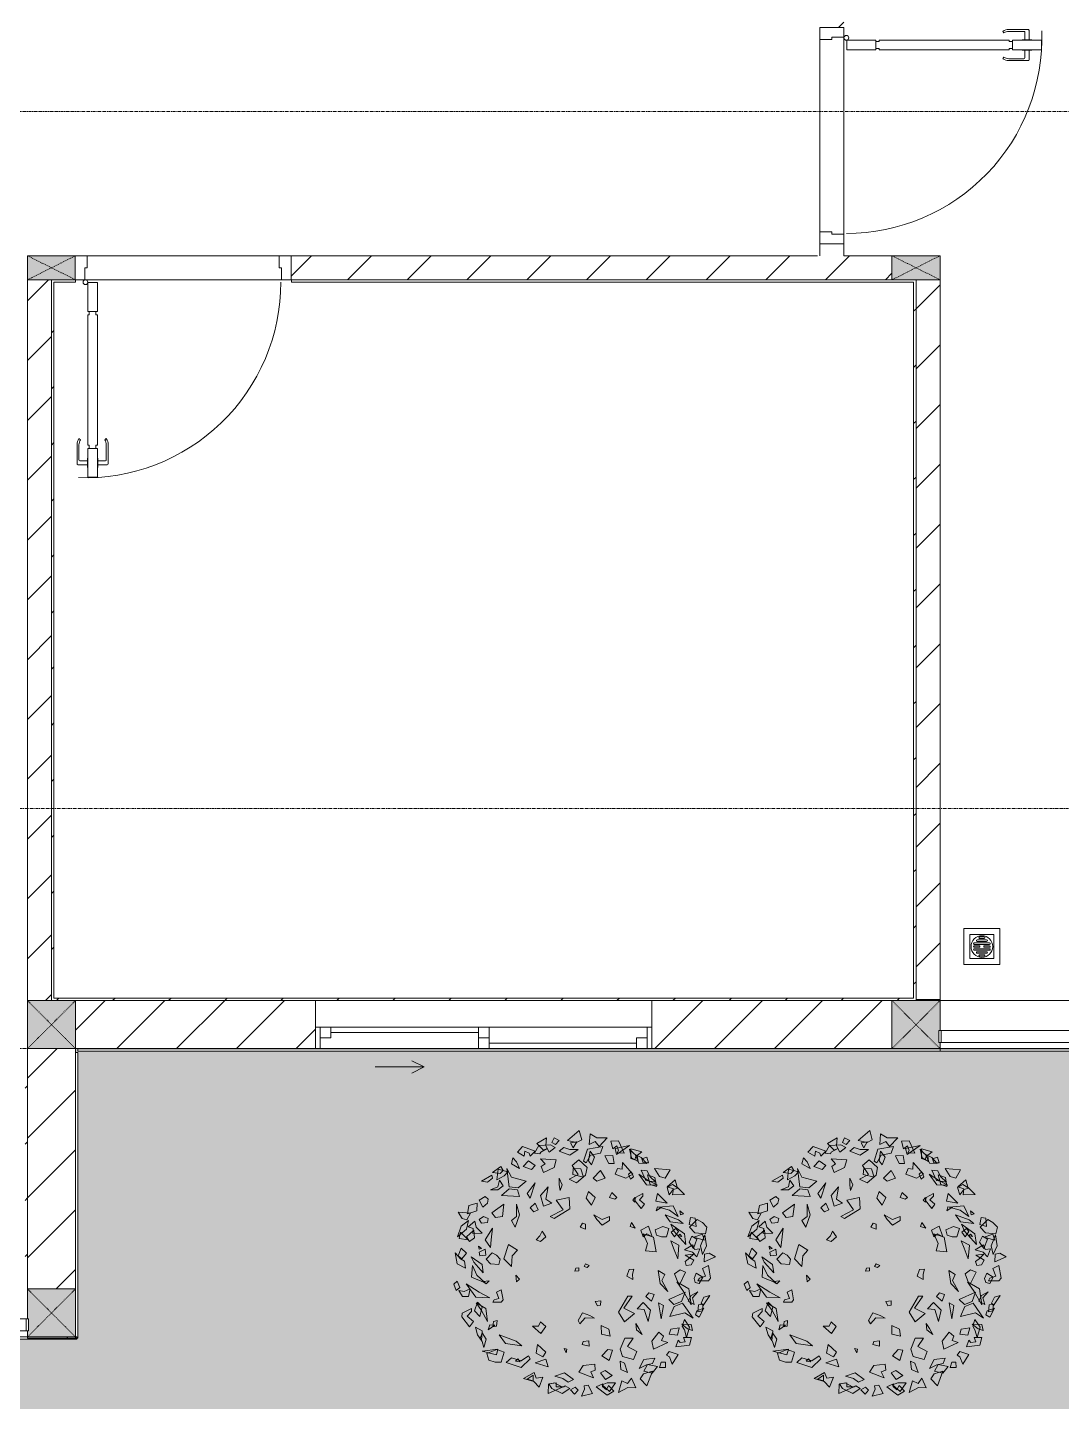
# Model space of a CAD drawing. Header units: millimetres. Extents: x 5359 to 218750, y -16347 to 109893.
# Drawn here: x 94853 to 99159, y 23068 to 28787 of the extents above; entities that cross this region are included whole.
import ezdxf

# ---------------------------------------------------------------- set-up
doc = ezdxf.new("R2010")
doc.units = ezdxf.units.MM
doc.linetypes.add('Dash', pattern=[6, 3, -3])
doc.linetypes.add('Grid Line', pattern=[22.225, 12.7, -3.175, 3.175, -3.175])
for name, color, linetype, lineweight in [('0-1', 7, 'Continuous', 5), ('A-DETL-GENF-1', 9, 'Continuous', 9), ('A-DOOR-1', 9, 'Continuous', 9), ('A-FLOR-1', 9, 'Continuous', 9), ('A-FLOR-HRAL', 11, 'Continuous', 9), ('A-FLOR-HRAL-1', 9, 'Continuous', 9), ('A-FLOR-PATT', 8, 'Continuous', 9), ('A-GLAZ', 151, 'Continuous', 9), ('A-WALL', 113, 'Continuous', 9), ('A-WALL-1', 53, 'Continuous', 18), ('A-WALL-2', 9, 'Continuous', 9), ('A-WALL-3', 113, 'Continuous', 18), ('A-WALL-PATT-1', 10, 'Continuous', 9), ('A-WALL-PATT-2', 9, 'Continuous', 9), ('A-WALL-PATT-3', 111, 'Continuous', 9), ('G-IMPT', 8, 'Continuous', 9), ('I-WALL-1', 53, 'Continuous', 18), ('L-PLNT', 71, 'Continuous', 9), ('M-EQPM', 50, 'Continuous', 9), ('S-COLS', 52, 'Continuous', 9), ('S-COLS-1', 253, 'Continuous', 5), ('S-COLS-2', 53, 'Continuous', 18), ('S-COLS-3', 9, 'Continuous', 9), ('S-COLS-4', 52, 'Continuous', 18), ('S-COLS-5', 52, 'Dash', 9), ('S-COLS-HDLN', 52, 'Dash', 9), ('S-COLS-HDLN-1', 9, 'Dash', 9), ('S-GRID-1', 1, 'Grid Line', 9)]:
    doc.layers.add(name, color=color, linetype=linetype, lineweight=lineweight)
pattern_1 = [(45, (0, 0), (-124.4508, 124.4508), [])]
pattern_2 = [(45, (0, 0), (-116.67262, 116.67262), [])]

# ---------------------------------------------------------------- blocks, each defined once
blk = doc.blocks.new('NCV_TKTC_KET CAU_rvt-1-TKCS_MB ĐỊNH VỊ CỔNG-HÀNG RÀO')
at = {"layer": 'A-FLOR-1'}
blk.add_line((98652.5, 24736.9), (98652.5, 24741.9), dxfattribs=at)
blk = doc.blocks.new('DOOR_CW_01 CANH MO-PANEL KINH - DIW_01-900x2200-CỬA GỖ VÂN LAMINATE-553375-TKCS_MB ĐỊNH VỊ CỔNG-HÀNG RÀO')
at = {"layer": 'A-DETL-GENF-1'}
for p, q in [((-397, -182), (-397, -62)), ((-397, -62), (-357, -62)), ((-357, -62), (-357, -182)), ((-357, -182), (-397, -182)), ((-397, -196), (-391, -196)), ((-397, -738), (-397, -196)), ((-391, -196), (-391, -182)), ((-391, -182), (-363, -182)), ((-363, -182), (-363, -196)), ((-357, -196), (-363, -196)), ((-357, -196), (-357, -738)), ((-442, -737), (-442, -816.5)), ((-434, -799.5), (-434, -737)), ((-433.9, -711.2), (-427.3, -715.8)), ((-397, -738), (-391, -738)), ((-391, -752), (-391, -738)), ((-357, -738), (-363, -738)), ((-363, -738), (-363, -752)), ((-320.1, -711.2), (-326.7, -715.8)), ((-320, -799.5), (-320, -737)), ((-312, -737), (-312, -816.5)), ((-399, -792.2), (-399, -831.8)), ((-397, -792.2), (-399, -792.2)), ((-357, -752), (-397, -752)), ((-397, -752), (-397, -872)), ((-397, -792.2), (-397, -831.8)), ((-363, -752), (-391, -752)), ((-357, -872), (-357, -752)), ((-357, -792.2), (-357, -831.8)), ((-357, -792.2), (-355, -792.2)), ((-355, -792.2), (-355, -831.8)), ((-399, -820.5), (-438, -820.5)), ((-399, -803.5), (-430, -803.5)), ((-399, -831.8), (-397, -831.8)), ((-355, -831.8), (-357, -831.8)), ((-355, -803.5), (-324, -803.5)), ((-355, -820.5), (-316, -820.5)), ((-397, -872), (-357, -872))]:
    blk.add_line(p, q, dxfattribs=at)
blk.add_circle((-407, -60), 10, dxfattribs=at)
for centre, radius, start, end in [((-407, -60), 814, 268, 0), ((-397, -737), 45, 145, 180), ((-397, -737), 37, 145, 180), ((-357, -737), 37, 0, 35), ((-357, -737), 45, 360, 35), ((-430, -799.5), 4, 180, 270), ((-324, -799.5), 4, 270, 0), ((-438, -816.5), 4, 180, 270), ((-316, -816.5), 4, 270, 0)]:
    blk.add_arc(centre, radius, start, end, dxfattribs=at)
at = {"layer": 'A-DOOR-1'}
for p, q in [((-450, -50), (-450, 50)), ((-450, 50), (-400, 50)), ((-400, 50), (-400, 0)), ((400, 0), (400, 50)), ((400, 50), (450, 50)), ((450, 50), (450, -50)), ((-410, -50), (-450, -50)), ((-410, 0), (-410, -50)), ((-400, 0), (-410, 0)), ((-407, -50), (-382, -50)), ((410, 0), (400, 0)), ((410, -50), (410, 0)), ((450, -50), (410, -50))]:
    blk.add_line(p, q, dxfattribs=at)
blk = doc.blocks.new('Railing - 50 x 10mm-457210-TKCS_MB ĐỊNH VỊ CỔNG-HÀNG RÀO')
at = {"layer": 'A-FLOR-HRAL-1'}
for p, q in [((25, 5), (-25, 5)), ((-25, 5), (-25, -5)), ((25, -5), (25, 5)), ((-25, -5), (25, -5))]:
    blk.add_line(p, q, dxfattribs=at)
blk = doc.blocks.new('Railing - Railing-641386-TKCS_MB ĐỊNH VỊ CỔNG-HÀNG RÀO')
at = {"layer": 'A-FLOR-HRAL-1'}
for p, q in [((76844.1, 15351.2), (75749.1, 15351.2)), ((75749.1, 15301.2), (76844.1, 15301.2))]:
    blk.add_line(p, q, dxfattribs=at)
at = {"extrusion": (0, 0, -1), "zscale": -1, "rotation": 90.00000000000072}
for p in [(-75744.1, 15326.2), (-76869.1, 15326.2)]:
    blk.add_blockref('Railing - 50 x 10mm-457210-TKCS_MB ĐỊNH VỊ CỔNG-HÀNG RÀO', p, dxfattribs=at)
blk = doc.blocks.new('G1_SOF - BO TRU - 100x200-746114-TKCS_MB ĐỊNH VỊ CỔNG-HÀNG RÀO')
at = {"layer": 'S-COLS-3'}
blk.add_hatch(color=256, dxfattribs=at).paths.add_polyline_path([(-50, -98.4), (50, -98.4), (50, 100), (-50, 100)])
at = {"layer": 'S-COLS-2'}
for p, q in [((-50, 100), (50, 100)), ((-50, -98.4), (-50, 100)), ((50, 100), (50, -98.4))]:
    blk.add_line(p, q, dxfattribs=at)
at = {"layer": 'S-COLS-HDLN-1'}
for p, q in [((50, -100), (-50, 100)), ((-50, -100), (50, 100))]:
    blk.add_line(p, q, dxfattribs=at)
blk = doc.blocks.new('G1_SOF - BO TRU - 100x200-V26-TKCS_MB ĐỊNH VỊ CỔNG-HÀNG RÀO')
at = {"layer": 'S-COLS-3'}
blk.add_hatch(color=256, dxfattribs=at).paths.add_polyline_path([(-50, -100), (50, -100), (50, 100), (-50, 100)])
at = {"layer": 'S-COLS-2'}
for p, q in [((-50, 100), (50, 100)), ((-50, -100), (-50, 100)), ((50, 100), (50, -100)), ((50, -100), (-50, -100))]:
    blk.add_line(p, q, dxfattribs=at)
at = {"layer": 'S-COLS-HDLN-1'}
for p, q in [((50, -100), (-50, 100)), ((-50, -100), (50, 100))]:
    blk.add_line(p, q, dxfattribs=at)
blk = doc.blocks.new('Railing - Railing-966189-TKCS_MB ĐỊNH VỊ CỔNG-HÀNG RÀO')
at = {"layer": 'A-FLOR-HRAL-1'}
for p, q in [((72144, 18476.2), (72144, 18466.2)), ((73044, 18466.2), (73044, 18476.2)), ((72054.1, 18466.2), (72144, 18466.2)), ((73044, 18466.2), (75634.1, 18466.2))]:
    blk.add_line(p, q, dxfattribs=at)
blk = doc.blocks.new('DOOR_CW_01 CANH MO-PANEL KINH - DIG_01-900x2200-CỬA NHÔM KÍNH-400868-TKCS_MB ĐỊNH VỊ CỔNG-HÀNG RÀO')
at = {"layer": 'A-DETL-GENF-1'}
for p, q in [((-397, 872), (-357, 872)), ((-397, 752), (-397, 872)), ((-357, 872), (-357, 752)), ((-442, 737), (-442, 816.5)), ((-399, 820.5), (-438, 820.5)), ((-399, 803.5), (-430, 803.5)), ((-399, 831.8), (-397, 831.8)), ((-399, 792.2), (-399, 831.8)), ((-397, 792.2), (-397, 831.8)), ((-357, 792.2), (-357, 831.8)), ((-355, 831.8), (-357, 831.8)), ((-355, 792.2), (-355, 831.8)), ((-355, 820.5), (-316, 820.5)), ((-355, 803.5), (-324, 803.5)), ((-312, 737), (-312, 816.5)), ((-434, 799.5), (-434, 737)), ((-397, 792.2), (-399, 792.2)), ((-357, 752), (-397, 752)), ((-363, 752), (-391, 752)), ((-391, 752), (-391, 738)), ((-363, 738), (-363, 752)), ((-357, 792.2), (-355, 792.2)), ((-320, 799.5), (-320, 737)), ((-433.9, 711.2), (-427.3, 715.8)), ((-397, 738), (-391, 738)), ((-397, 738), (-397, 196)), ((-357, 738), (-363, 738)), ((-357, 196), (-357, 738)), ((-320.1, 711.2), (-326.7, 715.8)), ((-397, 196), (-391, 196)), ((-357, 182), (-397, 182)), ((-397, 182), (-397, 62)), ((-391, 196), (-391, 182)), ((-391, 182), (-363, 182)), ((-357, 196), (-363, 196)), ((-363, 182), (-363, 196)), ((-357, 62), (-357, 182)), ((-397, 62), (-357, 62))]:
    blk.add_line(p, q, dxfattribs=at)
blk.add_circle((-407, 60), 10, dxfattribs=at)
for centre, radius, start, end in [((-407, 60), 814, 360, 92), ((-438, 816.5), 4, 90, 180), ((-430, 799.5), 4, 90, 180), ((-324, 799.5), 4, 360, 90), ((-316, 816.5), 4, 0, 90), ((-397, 737), 45, 180, 215), ((-397, 737), 37, 180, 215), ((-357, 737), 37, 325, 0), ((-357, 737), 45, 325, 0)]:
    blk.add_arc(centre, radius, start, end, dxfattribs=at)
at = {"layer": 'A-DOOR-1'}
for p, q in [((-410, 50), (-450, 50)), ((-450, 50), (-450, -50)), ((-410, 0), (-410, 50)), ((-400, 0), (-410, 0)), ((-407, 50), (-382, 50)), ((-400, -50), (-400, 0)), ((410, 0), (400, 0)), ((400, 0), (400, -50)), ((450, 50), (410, 50)), ((410, 50), (410, 0)), ((450, -50), (450, 50)), ((-450, -50), (-400, -50)), ((400, -50), (450, -50))]:
    blk.add_line(p, q, dxfattribs=at)
blk = doc.blocks.new('NCV_TKTC_TANG 1_rvt-1-TKCS_MB ĐỊNH VỊ CỔNG-HÀNG RÀO')
at = {"layer": 'A-WALL-PATT-1'}
h = blk.add_hatch(dxfattribs=at)
h.set_pattern_fill('FP_2', color=256, style=0, pattern_type=2)
h.set_pattern_definition(pattern_1)
h.paths.add_polyline_path([(98152.6, 27836.9), (98252.6, 27836.9), (98252.6, 27886.9), (98152.6, 27886.9)])
h.paths.add_polyline_path([(98152.6, 28786.9), (98252.6, 28786.9), (98252.6, 28836.9), (98152.6, 28836.9), (98152.6, 28826.9)])
h = blk.add_hatch(dxfattribs=at)
h.set_pattern_fill('FP_2', color=256, style=0, pattern_type=2)
h.set_pattern_definition(pattern_1)
h.paths.add_polyline_path([(96141.3, 27736.9), (98452.6, 27736.9), (98452.6, 27836.9), (95950.9, 27836.9), (95950.9, 27736.9)])
h = blk.add_hatch(dxfattribs=at)
h.set_pattern_fill('FP_2', color=256, style=0, pattern_type=2)
h.set_pattern_definition(pattern_1)
h.paths.add_polyline_path([(94952.6, 24736.9), (94952.6, 27736.9), (94852.6, 27736.9), (94852.6, 24736.9), (94930.9, 24736.9)])
h = blk.add_hatch(dxfattribs=at)
h.set_pattern_fill('FP_2', color=256, style=0, pattern_type=2)
h.set_pattern_definition(pattern_1)
h.paths.add_polyline_path([(98652.6, 24741.9), (98652.6, 27736.9), (98552.6, 27736.9), (98552.6, 24741.9)])
at = {"layer": 'A-WALL-PATT-2'}
h = blk.add_hatch(dxfattribs=at)
h.set_pattern_fill('FP_3', color=256, style=0, pattern_type=2)
h.set_pattern_definition(pattern_2)
h.paths.add_polyline_path([(94952.6, 24746.9), (94962.6, 24746.9), (94962.6, 27736.9), (94952.6, 27736.9), (94952.6, 27047.8)])
h = blk.add_hatch(dxfattribs=at)
h.set_pattern_fill('FP_3', color=256, style=0, pattern_type=2)
h.set_pattern_definition(pattern_2)
h.paths.add_polyline_path([(98552.6, 24736.9), (98552.6, 27736.9), (98542.6, 27736.9), (98542.6, 24736.9)])
h = blk.add_hatch(dxfattribs=at)
h.set_pattern_fill('FP_3', color=256, style=0, pattern_type=2)
h.set_pattern_definition(pattern_2)
h.paths.add_polyline_path([(94952.6, 24736.9), (98542.6, 24736.9), (98542.6, 24746.9), (94952.6, 24746.9)])
h = blk.add_hatch(dxfattribs=at)
h.set_pattern_fill('FP_3', color=256, style=0, pattern_type=2)
h.set_pattern_definition(pattern_2)
h.paths.add_polyline_path([(94842.6, 23537.4), (94852.6, 23537.4), (94852.6, 24536.9), (94842.6, 24536.9), (94842.6, 24089)])
at = {"layer": 'A-FLOR-1'}
for p, q in [((98152.6, 27936.9), (98152.6, 28736.9)), ((95100.9, 27836.9), (95900.9, 27836.9)), ((95910.9, 27736.9), (95090.9, 27736.9)), ((98652.6, 24741.9), (98652.6, 24736.9))]:
    blk.add_line(p, q, dxfattribs=at)
at = {"layer": 'A-WALL-1'}
for p, q in [((98452.6, 27836.9), (98252.6, 27836.9)), ((94852.6, 27736.9), (94852.6, 24736.9)), ((94952.6, 24736.9), (94952.6, 27736.9)), ((98552.6, 27736.9), (98552.6, 24741.9)), ((94852.6, 24736.9), (94952.6, 24736.9)), ((98552.6, 24741.9), (98652.6, 24741.9)), ((98652.6, 24741.9), (98652.6, 24746.9))]:
    blk.add_line(p, q, dxfattribs=at)
at = {"layer": 'A-WALL-2'}
for p, q in [((98152.6, 27936.9), (98152.6, 28736.9)), ((98252.6, 28746.9), (98252.6, 27926.9)), ((98152.6, 27886.9), (98152.6, 27836.9)), ((98252.6, 27836.9), (98252.6, 27886.9)), ((95100.9, 27836.9), (95900.9, 27836.9)), ((98142.6, 27836.9), (95950.9, 27836.9)), ((95910.9, 27736.9), (95090.9, 27736.9)), ((95950.9, 27736.9), (98452.6, 27736.9)), ((98652.6, 24746.9), (98652.6, 27736.9)), ((98652.9, 24736.9), (99752.6, 24736.9)), ((98652.9, 24736.9), (98652.9, 24611.9)), ((98652.9, 24561.9), (98652.9, 24536.9)), ((99752.6, 24536.9), (98652.9, 24536.9))]:
    blk.add_line(p, q, dxfattribs=at)
at = {"layer": 'I-WALL-1'}
for p, q in [((94952.6, 27736.9), (94952.6, 24746.9)), ((98552.6, 24736.9), (98552.6, 27736.9)), ((94962.6, 24746.9), (94962.6, 27726.9)), ((98542.6, 27726.9), (98542.6, 24746.9)), ((94952.6, 24746.9), (94952.6, 24736.9)), ((94952.6, 24736.9), (96052.6, 24736.9)), ((98542.6, 24746.9), (94962.6, 24746.9)), ((97452.6, 24736.9), (98542.6, 24736.9)), ((98542.6, 24736.9), (98552.6, 24736.9))]:
    blk.add_line(p, q, dxfattribs=at)
at = {"layer": 'A-DOOR-1', "rotation": 270.0000000000003}
blk.add_blockref('DOOR_CW_01 CANH MO-PANEL KINH - DIG_01-900x2200-CỬA NHÔM KÍNH-400868-TKCS_MB ĐỊNH VỊ CỔNG-HÀNG RÀO', (98202.6, 28336.9), dxfattribs=at)
at = {"layer": 'A-DOOR-1'}
blk.add_blockref('DOOR_CW_01 CANH MO-PANEL KINH - DIW_01-900x2200-CỬA GỖ VÂN LAMINATE-553375-TKCS_MB ĐỊNH VỊ CỔNG-HÀNG RÀO', (95500.9, 27786.9), dxfattribs=at)
at = {"layer": 'A-FLOR-HRAL-1'}
for name in ['Railing - Railing-966189-TKCS_MB ĐỊNH VỊ CỔNG-HÀNG RÀO', 'Railing - Railing-641386-TKCS_MB ĐỊNH VỊ CỔNG-HÀNG RÀO']:
    blk.add_blockref(name, (22908.5, 9260.7), dxfattribs=at)
at = {"layer": 'S-COLS-3', "rotation": 90.00000000000037}
for name, p in [('G1_SOF - BO TRU - 100x200-746114-TKCS_MB ĐỊNH VỊ CỔNG-HÀNG RÀO', (94952.6, 27786.9)), ('G1_SOF - BO TRU - 100x200-V26-TKCS_MB ĐỊNH VỊ CỔNG-HÀNG RÀO', (98552.6, 27786.9))]:
    blk.add_blockref(name, p, dxfattribs=at)
blk = doc.blocks.new('1_FAMILY RVT - W01-WxH 1400x1400xmm-389822-TKCS_MB ĐỊNH VỊ CỔNG-HÀNG RÀO')
at = {"layer": 'A-GLAZ'}
for p, q in [((248.4, 172.39), (299.2, 197.79)), ((248.4, 172.39), (299.2, 146.99)), ((248.4, 172.39), (451.6, 172.39)), ((-700, 96.19), (-700, -103.81)), ((700, 96.19), (-700, 96.19)), ((-700, 96.19), (-636.5, 96.19)), ((-680.95, 96.19), (-680.95, 7.29)), ((-636.5, 96.19), (-22.225, 96.19)), ((-636.5, 96.19), (-636.5, 51.74)), ((-636.5, 73.965), (-22.225, 73.965)), ((-22.225, 7.29), (-22.225, 96.19)), ((-22.225, 96.19), (22.225, 96.19)), ((22.225, 96.19), (680.95, 96.19)), ((22.225, 96.19), (22.225, 7.29)), ((680.95, 96.19), (700, 96.19)), ((680.95, 96.19), (680.95, 7.29)), ((700, -103.81), (700, 96.19)), ((-700, 7.29), (-680.95, 7.29)), ((-636.5, 51.74), (-680.95, 51.74)), ((-680.95, 7.29), (-22.225, 7.29)), ((22.225, 51.74), (-22.225, 51.74)), ((-22.225, 7.29), (22.225, 7.29)), ((22.225, 29.515), (636.5, 29.515)), ((22.225, 7.29), (636.5, 7.29)), ((636.5, 51.74), (636.5, 7.29)), ((680.95, 51.74), (636.5, 51.74)), ((636.5, 7.29), (700, 7.29)), ((-700, -103.81), (700, -103.81))]:
    blk.add_line(p, q, dxfattribs=at)
blk = doc.blocks.new('Railing - 50 x 10mm-1251311-TKCS_MB ĐỊNH VỊ CỔNG-HÀNG RÀO')
at = {"layer": 'A-FLOR-HRAL'}
for p, q in [((25, 5), (-25, 5)), ((-25, 5), (-25, -5)), ((25, -5), (25, 5)), ((-25, -5), (25, -5))]:
    blk.add_line(p, q, dxfattribs=at)
blk = doc.blocks.new('Railing - Railing-1602786-TKCS_MB ĐỊNH VỊ CỔNG-HÀNG RÀO')
at = {"layer": 'A-FLOR-HRAL'}
for p, q in [((94847.5, 23412.4), (91857.5, 23412.4)), ((91857.5, 23362.4), (94847.5, 23362.4))]:
    blk.add_line(p, q, dxfattribs=at)
at = {"extrusion": (0, 0, -1), "zscale": -1, "rotation": 90}
for p in [(-91852.5, 23387.4), (-94852.5, 23387.4)]:
    blk.add_blockref('Railing - 50 x 10mm-1251311-TKCS_MB ĐỊNH VỊ CỔNG-HÀNG RÀO', p, dxfattribs=at)
blk = doc.blocks.new('TKTC_XREF_251221_MB TANG 1 - TKTC_XREF_260130_MB TANG 1_dwg_THU NUOC - THU NUOC-444531-TKCS_MB TẦNG 1-4202124-TKCS_MB ĐỊNH VỊ CỔNG-HÀNG RÀO')
at = {"layer": 'M-EQPM'}
for p, q in [((-23.3, 10.8), (40.9, 10.8)), ((40.9, 4.8), (-23.3, 4.8)), ((-11, 23.3), (28.5, 23.3)), ((28.5, 17.3), (-11, 17.3)), ((-1.1, 35.6), (18.5, 35.6)), ((18.5, 29.6), (-1.1, 29.6)), ((-23.3, -13.6), (40.9, -13.6)), ((40.9, -19.6), (-23.3, -19.6)), ((-11, -26.1), (28.5, -26.1)), ((28.5, -32.1), (-11, -32.1)), ((-1.1, -38.5), (18.5, -38.5)), ((18.5, -44.5), (-1.1, -44.5))]:
    blk.add_line(p, q, dxfattribs=at)
at = {"layer": 'M-EQPM', "flags": 128}
for points in [[(83.7, -79.4), (83.7, 70.6), (-66.3, 70.6), (-66.3, -79.4)], [(58.7, -54.4), (58.7, 45.6), (-41.3, 45.6), (-41.3, -54.4)]]:
    blk.add_lwpolyline(points, close=True, dxfattribs=at)
for points in [[(-23.3, -1.2), (0.7, -1.2), (0.7, -7.2), (-23.3, -7.2)], [(40.9, -7.2), (16.7, -7.2), (16.7, -1.2), (40.9, -1.2)]]:
    blk.add_lwpolyline(points, dxfattribs=at)
at = {"layer": 'M-EQPM'}
for centre, radius, start, end in [((8.7, -4.4), 45, 360, 180), ((8.7, -4.4), 45, 360, 180), ((-23.3, 7.8), 3, 90, 270), ((-11, 20.3), 3, 90, 270), ((-1.1, 32.6), 3, 90, 270), ((18.5, 32.6), 3, 270, 90), ((28.5, 20.3), 3, 270, 90), ((40.9, 7.8), 3, 270, 90), ((8.7, -4.4), 45, 180, 360), ((8.7, -4.4), 45, 180, 360), ((-23.3, -4.2), 3, 90, 270), ((-23.3, -16.6), 3, 90, 270), ((-11, -29.1), 3, 90, 270), ((-1.1, -41.5), 3, 90, 270), ((18.5, -41.5), 3, 270, 90), ((28.5, -29.1), 3, 270, 90), ((40.9, -4.2), 3, 270, 90), ((40.9, -16.6), 3, 270, 90)]:
    blk.add_arc(centre, radius, start, end, dxfattribs=at)
blk = doc.blocks.new('TKTC_XREF_251221_MB TANG 1 - TKTC_XREF_260130_MB TANG 1_dwg-4202109-TKCS_MB ĐỊNH VỊ CỔNG-HÀNG RÀO')
at = {"extrusion": (0, 0, -1), "zscale": -1}
blk.add_blockref('TKTC_XREF_251221_MB TANG 1 - TKTC_XREF_260130_MB TANG 1_dwg_THU NUOC - THU NUOC-444531-TKCS_MB TẦNG 1-4202124-TKCS_MB ĐỊNH VỊ CỔNG-HÀNG RÀO', (104316, -376380.4), dxfattribs=at)
blk = doc.blocks.new('TKTC_XREF_251221_MB TANG 1 - TKTC_XREF_251221_MB TANG 1-2038492-TKCS_MB ĐỊNH VỊ CỔNG-HÀNG RÀO')
blk.add_blockref('TKTC_XREF_251221_MB TANG 1 - TKTC_XREF_260130_MB TANG 1_dwg-4202109-TKCS_MB ĐỊNH VỊ CỔNG-HÀNG RÀO', (169499.1, 384109.7))
blk = doc.blocks.new('CAY BACH TRINH - CAY BACH TRINH_dwg-2249800-TKCS_MB ĐỊNH VỊ CỔNG-HÀNG RÀO')
at = {"layer": 'G-IMPT', "flags": 128}
for points in [[(-578, 1452), (-505, 1613), (-404, 1608), (-431, 1511), (-482, 1548), (-505, 1489), (-486, 1456)], [(-357, 1653), (-250, 1541), (-201, 1603), (-123, 1566), (-133, 1703), (-220, 1653)], [(7, 1749), (-25, 1628), (43, 1591), (160, 1616)], [(335, 1653), (267, 1616), (316, 1566), (365, 1591)], [(423, 1516), (443, 1553), (433, 1653), (560, 1578), (472, 1491)], [(-870, 1320), (-769, 1323), (-719, 1438), (-798, 1395)], [(-715, 1368), (-728, 1408), (-805, 1472), (-663, 1508), (-663, 1385)], [(-648, 1504), (-672, 1392), (-758, 1347), (-746, 1419), (-706, 1444)], [(-477, 1437), (-459, 1512), (-646, 1555)], [(-83, 1327), (-48, 1351), (-99, 1506), (-301, 1542), (-270, 1454), (-140, 1428)], [(-133, 1478), (-191, 1403), (-152, 1303), (-113, 1353)], [(23, 1503), (131, 1428), (267, 1478), (209, 1528), (131, 1503)], [(121, 1587), (40, 1602), (86, 1521)], [(533, 1553), (590, 1452), (520, 1446), (509, 1467), (423, 1512), (399, 1468), (319, 1525), (383, 1562)], [(579, 1478), (745, 1541), (813, 1466), (725, 1416), (716, 1478), (657, 1453), (647, 1416)], [(-1174, 1238), (-1112, 1130), (-1037, 1152), (-972, 1252)], [(-874, 1403), (-896, 1328), (-826, 1327), (-809, 1379)], [(-556, 1333), (-692, 1179), (-600, 1129), (-460, 1181), (-492, 1255), (-553, 1247)], [(-428, 1425), (-446, 1319), (-376, 1318), (-327, 1420)], [(14, 1366), (-94, 1266), (-74, 1166), (43, 1066), (140, 1116), (23, 1178), (101, 1291)], [(-50, 1140), (92, 1178), (86, 1252), (-14, 1249)], [(511, 1378), (306, 1366), (335, 1266), (472, 1203), (501, 1278), (452, 1316)], [(667, 1353), (579, 1291), (628, 1241), (735, 1278)], [(696, 1091), (891, 1141), (949, 1253), (920, 1016), (803, 1003)], [(871, 1391), (823, 1341), (784, 1253), (891, 1316)], [(1027, 1278), (998, 1228), (1037, 1191), (1135, 1203)], [(-1364, 914), (-1208, 910), (-1218, 988), (-1136, 1017), (-1240, 1107), (-1267, 1010)], [(-766, 1181), (-866, 1042), (-1009, 1038), (-900, 1094)], [(-996, 1019), (-915, 1047), (-883, 1171), (-978, 1137)], [(-989, 1076), (-860, 1099), (-799, 1231), (-876, 1225), (-913, 1152)], [(-697, 1145), (-671, 1210), (-634, 1180), (-660, 1114)], [(-269, 1228), (-328, 1128), (-220, 1091), (-172, 1128)], [(267, 1128), (228, 1041), (257, 966), (267, 1041)], [(1064, 1244), (1080, 1108), (985, 1158), (937, 1212)], [(1047, 1103), (998, 1028), (1066, 978), (1164, 978), (1066, 1016)], [(1144, 1166), (1135, 1128), (1203, 1078), (1281, 1091)], [(-1164, 910), (-1135, 1007), (-1204, 1044), (-1282, 1000), (-1216, 980)], [(-1010, 928), (-1137, 803), (-990, 828)], [(-840, 791), (-799, 735), (-718, 839), (-724, 876), (-821, 927), (-821, 894), (-775, 847)], [(-415, 941), (-483, 878), (-454, 853), (-386, 878)], [(-113, 953), (-201, 878), (-152, 778), (-84, 866)], [(413, 1016), (443, 853), (365, 803), (472, 766), (511, 903)], [(647, 866), (579, 1066), (686, 928)], [(813, 978), (784, 891), (1018, 903), (920, 991)], [(-1279, 631), (-1217, 768), (-1027, 752), (-1169, 714)], [(-993, 702), (-1009, 756), (-1064, 751)], [(-717, 878), (-717, 816), (-688, 841)], [(140, 878), (131, 728), (335, 603), (384, 628), (218, 716), (306, 841)], [(579, 803), (540, 716), (599, 691), (647, 741)], [(823, 791), (784, 653), (842, 491), (891, 578), (823, 628)], [(988, 791), (1008, 628), (1096, 616), (1144, 678)], [(1261, 753), (1203, 803), (1193, 853), (1232, 891), (1310, 841)], [(1339, 702), (1463, 665), (1444, 774), (1337, 802)], [(-1595, 553), (-1527, 591), (-1429, 491), (-1497, 416), (-1634, 403), (-1653, 491)], [(-1424, 524), (-1440, 618), (-1501, 607), (-1513, 501)], [(-1302, 703), (-1351, 666), (-1312, 653)], [(-1109, 650), (-1174, 560), (-1345, 537), (-1285, 585)], [(-721, 477), (-654, 499), (-671, 550)], [(-220, 591), (-289, 516), (-386, 578), (-386, 628), (-289, 591), (-181, 653)], [(-74, 528), (-35, 541), (-6, 491), (-74, 466)], [(1310, 591), (1252, 628), (1193, 603), (1203, 553), (1281, 541)], [(1270, 413), (1394, 410), (1386, 473), (1452, 496), (1368, 568), (1347, 490)], [(1422, 673), (1471, 586), (1531, 604), (1583, 684)], [(1447, 578), (1476, 466), (1593, 366), (1544, 503)], [(-1597, 135), (-1570, 248), (-1626, 391), (-1648, 247)], [(-1619, 320), (-1482, 361), (-1595, 398)], [(-1478, 213), (-1422, 297), (-1459, 373), (-1523, 336)], [(-1380, 266), (-1361, 403), (-1185, 528), (-1224, 441)], [(-1328, 370), (-1279, 378), (-1302, 402)], [(-1283, 435), (-1251, 475), (-1188, 428), (-1232, 366)], [(-1065, 367), (-1127, 366), (-1158, 473), (-1082, 500), (-981, 458), (-1000, 389)], [(-855, 181), (-881, 279), (-825, 405), (-958, 362), (-994, 169)], [(-942, 366), (-893, 503), (-795, 453), (-825, 366), (-873, 403)], [(491, 441), (443, 366), (511, 303), (569, 328), (521, 378)], [(1135, 478), (1232, 328), (1164, 228), (1154, 328)], [(1378, 453), (1369, 353), (1437, 303), (1476, 366)], [(1553, 425), (1451, 325), (1568, 345)], [(-1363, 198), (-1471, 259), (-1494, 200), (-1562, 210), (-1523, 107), (-1467, 166)], [(-1274, 77), (-1290, 255), (-1183, 312), (-1221, 219)], [(813, 191), (881, 116), (891, -22), (988, 78), (930, 266)], [(1310, 166), (1300, 116), (1222, 128), (1232, 203)], [(1319, 245), (1280, 215), (1311, 205)], [(1476, 153), (1534, 78), (1583, 116), (1544, 216)], [(-1619, 40), (-1622, 139), (-1683, 152), (-1767, 105)], [(-1482, 60), (-1448, -1), (-1384, -6), (-1369, 43), (-1433, 90)], [(-1478, 141), (-1429, 91), (-1371, 128)], [(-74, 16), (-123, -9), (-94, -34), (-55, -22)], [(1085, 125), (1140, 155), (1218, 75), (1163, 15), (1054, 5), (1038, 75)], [(1256, -105), (1272, 5), (1412, 105), (1381, 35)], [(1624, 156), (1594, 16), (1487, -41), (1502, 50), (1551, 81)], [(-1595, -47), (-1673, -9), (-1702, -172), (-1673, -209), (-1536, -209), (-1556, -172), (-1634, -147)], [(-1515, -106), (-1486, -178), (-1501, -227), (-1553, -242), (-1599, -161)], [(-1291, -267), (-1232, -115), (-1304, -62), (-1376, -95)], [(-1145, -345), (-1046, -242), (-1021, -71), (-1105, -125), (-1069, -201)], [(-688, -191), (-610, -147), (-641, -60), (-704, -55), (-685, -122)], [(11, -79), (65, -80), (51, -44), (11, -37)], [(832, -134), (784, -184), (823, -222)], [(1398, -9), (1408, -159), (1232, -234), (1339, -134)], [(-1489, -516), (-1411, -473), (-1448, -396), (-1534, -351), (-1465, -430)], [(-1449, -521), (-1419, -309), (-1263, -222), (-1351, -346)], [(-1224, -515), (-1157, -451), (-1369, -353), (-1324, -476)], [(1085, -355), (1023, -325), (999, -455), (1023, -485), (1132, -485), (1116, -455), (1054, -435)], [(1477, -247), (1352, -421), (1173, -426), (1309, -356)], [(1179, -205), (1218, -245), (1264, -215)], [(1427, -309), (1447, -409), (1525, -409), (1573, -334), (1505, -346)], [(1563, -293), (1595, -211), (1641, -250), (1609, -331)], [(-1604, -526), (-1578, -497), (-1615, -421), (-1690, -396)], [(-1546, -521), (-1536, -609), (-1595, -596), (-1604, -509)], [(-1173, -669), (-1368, -622), (-1473, -694), (-1336, -498), (-1227, -542)], [(-1024, -493), (-1058, -702), (-1088, -530)], [(-935, -470), (-860, -411), (-900, -361), (-966, -383)], [(-888, -735), (-838, -578), (-745, -570), (-823, -487), (-921, -590)], [(-582, -741), (-504, -613), (-626, -407), (-681, -406), (-575, -561), (-711, -631)], [(-229, -532), (-269, -525), (-272, -467), (-200, -477)], [(1202, -735), (1225, -565), (1350, -495), (1280, -595)], [(1330, -484), (1271, -546), (1300, -671), (1369, -596)], [(-1553, -680), (-1504, -649), (-1521, -598), (-1613, -563)], [(-1390, -946), (-1429, -809), (-1361, -709), (-1332, -796), (-1361, -846)], [(-129, -656), (-34, -622), (23, -722), (0, -767), (-69, -688), (-193, -693)], [(1384, -736), (1435, -805), (1537, -675), (1529, -628), (1408, -565), (1408, -607), (1465, -665)], [(-1468, -852), (-1402, -831), (-1326, -772), (-1450, -777)], [(-1270, -915), (-1163, -901), (-1183, -834), (-1295, -817)], [(-1144, -1010), (-957, -1095), (-936, -993), (-1027, -873), (-1088, -926), (-1063, -982)], [(-811, -903), (-736, -844), (-727, -764), (-770, -826)], [(-393, -926), (-281, -901), (-277, -790), (-378, -835)], [(614, -795), (506, -893), (444, -803), (510, -740), (536, -796)], [(1124, -735), (1132, -805), (1085, -795), (1077, -725)], [(1193, -846), (1173, -780), (1104, -785)], [(1249, -1075), (1218, -965), (1272, -885), (1295, -955), (1272, -995)], [(1359, -809), (1271, -859), (1281, -984), (1330, -909)], [(-1251, -1066), (-1426, -1044), (-1452, -946), (-1351, -943), (-1371, -1002), (-1308, -1008), (-1282, -979)], [(-698, -1231), (-557, -1193), (-527, -1096), (-584, -953), (-693, -951), (-619, -1061), (-741, -1124)], [(-120, -1056), (-31, -1033), (-45, -997), (-117, -988)], [(550, -1034), (443, -1134), (482, -1196), (569, -1146)], [(1048, -911), (967, -1024), (753, -1052), (829, -993)], [(-1130, -1172), (-1165, -1196), (-1203, -1289), (-1280, -1164), (-1162, -1128)], [(-771, -1348), (-831, -1232), (-975, -1212), (-947, -1284), (-866, -1298)], [(-384, -1242), (-286, -1181), (-363, -1098), (-424, -1108)], [(176, -1143), (205, -1087), (168, -1096)], [(411, -1324), (581, -1272), (441, -1226)], [(667, -1184), (647, -1221), (764, -1334), (959, -1271), (891, -1209), (764, -1246)], [(775, -1261), (835, -1251), (807, -1222)], [(1103, -1266), (1025, -1267), (986, -1133), (1081, -1099), (1208, -1151), (1184, -1238)], [(1066, -1096), (1086, -1171), (1271, -1121)], [(-1117, -1335), (-1039, -1334), (-1059, -1267), (-1114, -1266)], [(-883, -1296), (-1010, -1321), (-942, -1409), (-834, -1384)], [(-872, -1573), (-787, -1482), (-829, -1416), (-944, -1384)], [(-622, -1399), (-535, -1360), (-523, -1254), (-580, -1280)], [(-336, -1491), (-270, -1405), (-332, -1372), (-423, -1439)], [(-180, -1469), (12, -1396), (-45, -1309), (-194, -1290), (-200, -1370), (-142, -1392)], [(323, -1445), (199, -1404), (83, -1492), (153, -1523), (221, -1476)], [(731, -1476), (595, -1400), (567, -1474), (481, -1461), (531, -1590), (600, -1516)], [(-505, -1659), (-547, -1509), (-620, -1542), (-671, -1472), (-727, -1598), (-626, -1595)], [(-386, -1646), (-464, -1534), (-357, -1534), (-289, -1559)], [(-215, -1584), (-355, -1693), (-443, -1641), (-373, -1567), (-346, -1624), (-297, -1583), (-299, -1545)], [(-55, -1574), (-63, -1616), (-24, -1708), (-167, -1674), (-109, -1565)], [(69, -1680), (123, -1624), (62, -1590), (23, -1629)], [(228, -1671), (131, -1609), (189, -1571), (209, -1584), (306, -1584), (306, -1534), (404, -1546), (365, -1609)], [(411, -1674), (406, -1550), (330, -1534), (226, -1592)], [(608, -1509), (686, -1484), (608, -1434)]]:
    blk.add_lwpolyline(points, close=True, dxfattribs=at)
blk = doc.blocks.new('CAY BACH TRINH - CAY BACH TRINH-2271498-TKCS_MB ĐỊNH VỊ CỔNG-HÀNG RÀO')
at = {"extrusion": (0, 0, -1), "xscale": 0.3200000000000001, "yscale": 0.3200000000000001, "zscale": -0.3200000000000001, "rotation": 180}
blk.add_blockref('CAY BACH TRINH - CAY BACH TRINH_dwg-2249800-TKCS_MB ĐỊNH VỊ CỔNG-HÀNG RÀO', (0, 0), dxfattribs=at)
blk = doc.blocks.new('G1_SOF - BO TRU - 200x200-3050151-TKCS_MB ĐỊNH VỊ CỔNG-HÀNG RÀO')
at = {"layer": 'S-COLS-HDLN'}
for p, q in [((-100, 100), (100, -100)), ((100, 100), (-100, -100))]:
    blk.add_line(p, q, dxfattribs=at)

msp = doc.modelspace()

# ---------------------------------------------------------------- hatches: boundary and pattern name
at = {"layer": 'A-FLOR-PATT'}
h = msp.add_hatch(dxfattribs=at)
h.set_pattern_fill('FP_14', color=256, style=0, pattern_type=2)
h.set_pattern_definition([(0, (167.64, 11.2), (558.8, 558.8), [83.82, -16.764, 22.352, -16.764, -419.1]), (0, (167.64, 11.2), (558.8, 558.8), [-139.7, 83.82, -335.28]), (0, (139.7, 27.94), (558.8, 558.8), [55.88, -41.91, 83.82, -41.91, -335.28]), (0, (139.7, 27.94), (558.8, 558.8), [-223.52, 55.88, -279.4]), (0, (335.3, 251.46), (558.8, 558.8), [69.85, -27.94, 69.85, -391.16]), (0, (55.9, 363.2), (558.8, 558.8), [27.94, -55.88, 27.94, -447.04]), (90, (111.76, 363.2), (-558.8, 558.8), [50.292, -508.508]), (90, (279.4, 27.94), (-558.8, 558.8), [55.88, -502.92]), (90, (419.1, 251.46), (-558.8, 558.8), [55.88, -502.92]), (45, (352.04, 22.35), (0, 558.7996), [55.88, -734.383]), (135, (206.76, 22.35), (-558.7996, 0), [55.88, -734.383]), (63.435, (335.28, 25.15), (-0.0005, 558.8001), [55.88, -1193.635]), (75.964, (307.34, 27.94), (-0.00237, 558.80038), [55.88, -2248.111]), (75.964, (447.04, 251.46), (-0.00237, 558.80038), [44.704, -2259.287]), (75.964, (122.94, 363.22), (-0.00237, 558.80038), [39.116, -2264.875]), (104.036, (251.46, 27.94), (0.00237, 558.80038), [55.88, -2248.111]), (104.036, (391.16, 251.46), (0.00237, 558.80038), [44.704, -2259.287]), (104.036, (100.58, 363.22), (0.00237, 558.80038), [39.116, -2264.875]), (116.565, (223.52, 25.15), (0.0005, 558.8001), [55.88, -1193.634])])
h.paths.add_polyline_path([(95052.6, 23332.4), (95052.6, 23332.4), (95052.6, 24521.1), (95062.6, 24521.1), (95062.6, 23332.4), (95057.6, 23332.4), (95057.6, 23327.4), (95052.6, 23332.3)])
h.paths.add_polyline_path([(111876.9, 20988.2), (116092.6, 20990), (116092.6, 24536.9), (115052.6, 24536.9), (115052.6, 24526.9), (111462.6, 24526.9), (111462.6, 23335.3), (111452.6, 23336.9), (111452.6, 23325.3), (111252.6, 23325.3), (111252.5, 23335.3), (108177.6, 23335.3), (108177.6, 23325.3), (107967.6, 23325.3), (107967.6, 24535.2), (106852.6, 24535.2), (106852.6, 24526.9), (103262.6, 24526.9), (103262.6, 23337.4), (103262.6, 23335.3), (103262.6, 23325.3), (99767.6, 23325.3), (99767.6, 23335.3), (99767.6, 23337.4), (99767.6, 24526.1), (95062.6, 24526.1), (95062.6, 24536.1), (95052.6, 24536.9), (95052.6, 23327.4), (86277.6, 23327.4), (86277.6, 23337.4), (86267.6, 23337.4), (86267.6, 24526.9), (83752.6, 24526.9), (83752.6, 20988.2), (102193.5, 20988.2)])
at = {"layer": 'A-WALL-PATT-3'}
h = msp.add_hatch(dxfattribs=at)
h.set_pattern_fill('FP_1', color=256, style=0, pattern_type=2)
h.set_pattern_definition(pattern_1)
h.paths.add_polyline_path([(95052.6, 24536.9), (96052.6, 24536.9), (96052.6, 24736.9), (95052.6, 24736.9)])
h.paths.add_polyline_path([(98452.6, 24536.9), (98452.6, 24736.9), (97452.6, 24736.9), (97452.6, 24536.9)])
h = msp.add_hatch(dxfattribs=at)
h.set_pattern_fill('FP_1', color=256, style=0, pattern_type=2)
h.set_pattern_definition(pattern_1)
h.paths.add_polyline_path([(95052.6, 23332.4), (95052.6, 23336.9), (94852.6, 23336.9), (94852.6, 23332.4), (94930.9, 23332.4)])
h.paths.add_polyline_path([(95052.6, 23536.9), (95052.6, 24536.9), (94852.6, 24536.9), (94852.6, 23536.9), (94930.9, 23536.9)])
at = {"layer": 'S-COLS-1'}
for points in [[(94930.9, 24536.9), (95052.6, 24536.9), (95052.6, 24736.9), (94852.6, 24736.9), (94852.6, 24536.9)], [(98452.6, 24536.9), (98652.6, 24536.9), (98652.6, 24561.9), (98647.6, 24561.9), (98647.6, 24611.9), (98652.6, 24611.9), (98652.6, 24736.9), (98452.6, 24736.9)], [(95052.6, 23336.9), (95052.6, 23536.9), (94852.6, 23536.9), (94852.6, 23412.4), (94857.5, 23412.4), (94857.5, 23362.4), (94852.6, 23362.4), (94852.6, 23336.9), (94930.9, 23336.9)]]:
    msp.add_hatch(color=256, dxfattribs=at).paths.add_polyline_path(points)

# ---------------------------------------------------------------- linework, layer by layer
at = {"layer": 'A-WALL'}
for p, q in [((95052.6, 24736.9), (95052.6, 24536.9)), ((98452.6, 24536.9), (98452.6, 24736.9)), ((95052.6, 24536.9), (94852.6, 24536.9)), ((98652.6, 24536.1), (99777.5, 24536.1)), ((99767.6, 24526.1), (98652.6, 24526.1)), ((94852.6, 23536.9), (95052.6, 23536.9)), ((91852.6, 23337.4), (94852.6, 23337.4)), ((95052.6, 23336.9), (94852.6, 23336.9)), ((95052.6, 23332.4), (95052.6, 23336.9)), ((95052.6, 23327.4), (91852.6, 23327.4))]:
    msp.add_line(p, q, dxfattribs=at)
at = {"layer": 'A-WALL-3'}
for p, q in [((96052.6, 24736.9), (95052.6, 24736.9)), ((98452.6, 24736.9), (97452.6, 24736.9)), ((94852.6, 24536.9), (94852.6, 23536.9)), ((95052.6, 24536.9), (96052.6, 24536.9)), ((95052.6, 23536.9), (95052.6, 24536.9)), ((98652.6, 24536.1), (95062.6, 24536.1)), ((95062.6, 24536.1), (95062.6, 24526.1)), ((97452.6, 24536.9), (98452.6, 24536.9)), ((98652.6, 24526.1), (98652.6, 24536.1)), ((95052.6, 24521.1), (95052.6, 23332.4)), ((95062.6, 24521.1), (95052.6, 24521.1)), ((95062.6, 24526.1), (98652.6, 24526.1)), ((95062.6, 23332.4), (95062.6, 24521.1)), ((94852.6, 23336.9), (94852.6, 23332.4)), ((94852.6, 23332.4), (95052.6, 23332.4)), ((95057.6, 23337.4), (95052.6, 23337.4)), ((95052.6, 23337.4), (95052.6, 23336.9)), ((95052.6, 23332.4), (95062.6, 23332.4)), ((95052.6, 23332.4), (95052.6, 23327.4)), ((95057.6, 23327.4), (95057.6, 23337.4)), ((95052.6, 23327.4), (95057.6, 23327.4))]:
    msp.add_line(p, q, dxfattribs=at)
at = {"layer": 'S-COLS'}
for p, q in [((94852.6, 24736.9), (94852.6, 24536.9)), ((95052.6, 24536.9), (95052.6, 24736.9)), ((98452.6, 24736.9), (98452.6, 24536.9)), ((94852.6, 24536.9), (95052.6, 24536.9)), ((95052.6, 23536.9), (94852.6, 23536.9)), ((94852.6, 23336.9), (95052.6, 23336.9))]:
    msp.add_line(p, q, dxfattribs=at)
at = {"layer": 'S-COLS-4'}
for p, q in [((95052.6, 24736.9), (94852.6, 24736.9)), ((98652.6, 24736.9), (98452.6, 24736.9)), ((98652.6, 24611.9), (98652.6, 24736.9)), ((98452.6, 24536.9), (98652.6, 24536.9)), ((98652.6, 24536.9), (98652.6, 24561.9)), ((94852.6, 23536.9), (94852.6, 23412.4)), ((95052.6, 23336.9), (95052.6, 23536.9)), ((94852.6, 23362.4), (94852.6, 23336.9))]:
    msp.add_line(p, q, dxfattribs=at)
at = {"layer": 'S-GRID-1'}
for p, q in [((135474.6, 28436.9), (24837.1, 28436.9)), ((132680.6, 25536.9), (27631.1, 25536.9)), ((135474.6, 24536.9), (24837.1, 24536.9))]:
    msp.add_line(p, q, dxfattribs=at)

# ---------------------------------------------------------------- block references
at = {"layer": '0-1'}
for name in ['NCV_TKTC_KET CAU_rvt-1-TKCS_MB ĐỊNH VỊ CỔNG-HÀNG RÀO', 'NCV_TKTC_TANG 1_rvt-1-TKCS_MB ĐỊNH VỊ CỔNG-HÀNG RÀO']:
    msp.add_blockref(name, (0, 0), dxfattribs=at)
at = {"layer": 'A-FLOR-HRAL'}
msp.add_blockref('Railing - Railing-1602786-TKCS_MB ĐỊNH VỊ CỔNG-HÀNG RÀO', (0, 0), dxfattribs=at)
at = {"layer": 'A-GLAZ', "rotation": 180}
msp.add_blockref('1_FAMILY RVT - W01-WxH 1400x1400xmm-389822-TKCS_MB ĐỊNH VỊ CỔNG-HÀNG RÀO', (96752.6, 24633.1), dxfattribs=at)
at = {"layer": 'L-PLNT', "rotation": 180}
for p in [(97152.6, 23636.9), (98362.6, 23636.9)]:
    msp.add_blockref('CAY BACH TRINH - CAY BACH TRINH-2271498-TKCS_MB ĐỊNH VỊ CỔNG-HÀNG RÀO', p, dxfattribs=at)
at = {"layer": 'M-EQPM'}
msp.add_blockref('TKTC_XREF_251221_MB TANG 1 - TKTC_XREF_251221_MB TANG 1-2038492-TKCS_MB ĐỊNH VỊ CỔNG-HÀNG RÀO', (33652.6, 17236.9), dxfattribs=at)
at = {"layer": 'S-COLS-5'}
for p in [(94952.6, 24636.9), (98552.6, 24636.9), (94952.6, 23436.9)]:
    msp.add_blockref('G1_SOF - BO TRU - 200x200-3050151-TKCS_MB ĐỊNH VỊ CỔNG-HÀNG RÀO', p, dxfattribs=at)

doc.saveas('drawing.dxf')
